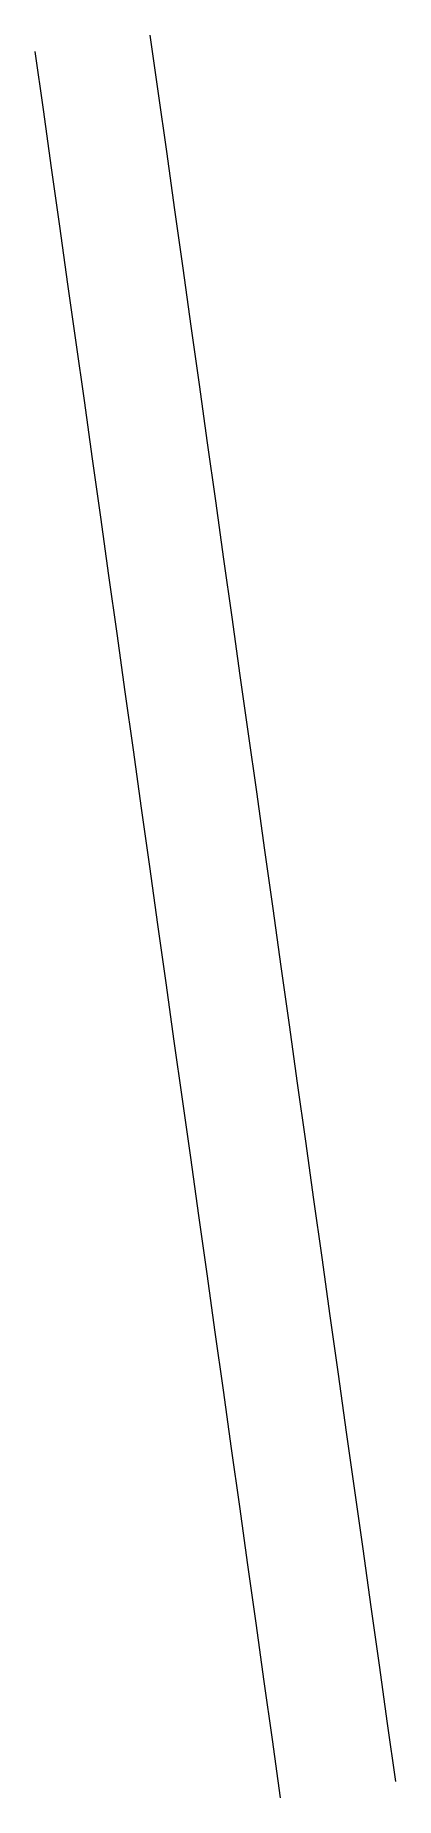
# Model space of a CAD drawing. Extents: x -20.9 to 20.9, y 12.8 to 43.2.
# Drawn here: x -20.95 to -14.74, y 12.84 to 43.17 of the extents above.
import ezdxf

# ---------------------------------------------------------------- set-up
doc = ezdxf.new("R2010")
doc.units = 0
doc.header["$MEASUREMENT"] = 0
doc.layers.add('L160X14', color=210, linetype='CONTINUOUS', lineweight=0)

msp = doc.modelspace()

# ---------------------------------------------------------------- linework, layer by layer
at = {"layer": 'L160X14'}
for p, q in [((-18.827, 42.165, 1), (-18.968, 43.166, 1)), ((-18.827, 42.165, -1), (-18.968, 43.166, -1)), ((-20.807, 41.886, 1), (-20.948, 42.888, 1)), ((-20.807, 41.886, -1), (-20.948, 42.888, -1)), ((-18.686, 41.163, 1), (-18.827, 42.165, 1)), ((-18.686, 41.163, -1), (-18.827, 42.165, -1)), ((-20.667, 40.885, 1), (-20.807, 41.886, 1)), ((-20.667, 40.885, -1), (-20.807, 41.886, -1)), ((-18.545, 40.161, 1), (-18.686, 41.163, 1)), ((-18.545, 40.161, -1), (-18.686, 41.163, -1)), ((-20.526, 39.883, 1), (-20.667, 40.885, 1)), ((-20.526, 39.883, -1), (-20.667, 40.885, -1)), ((-18.404, 39.16, 1), (-18.545, 40.161, 1)), ((-18.404, 39.16, -1), (-18.545, 40.161, -1)), ((-20.385, 38.881, 1), (-20.526, 39.883, 1)), ((-20.385, 38.881, -1), (-20.526, 39.883, -1)), ((-18.264, 38.158, 1), (-18.404, 39.16, 1)), ((-18.264, 38.158, -1), (-18.404, 39.16, -1)), ((-20.244, 37.879, 1), (-20.385, 38.881, 1)), ((-20.244, 37.879, -1), (-20.385, 38.881, -1)), ((-18.123, 37.156, 1), (-18.264, 38.158, 1)), ((-18.123, 37.156, -1), (-18.264, 38.158, -1)), ((-20.103, 36.878, 1), (-20.244, 37.879, 1)), ((-20.103, 36.878, -1), (-20.244, 37.879, -1)), ((-17.982, 36.154, 1), (-18.123, 37.156, 1)), ((-17.982, 36.154, -1), (-18.123, 37.156, -1)), ((-19.963, 35.876, 1), (-20.103, 36.878, 1)), ((-19.963, 35.876, -1), (-20.103, 36.878, -1)), ((-17.841, 35.153, 1), (-17.982, 36.154, 1)), ((-17.841, 35.153, -1), (-17.982, 36.154, -1)), ((-19.822, 34.874, 1), (-19.963, 35.876, 1)), ((-19.822, 34.874, -1), (-19.963, 35.876, -1)), ((-17.701, 34.151, 1), (-17.841, 35.153, 1)), ((-17.701, 34.151, -1), (-17.841, 35.153, -1)), ((-19.681, 33.872, 1), (-19.822, 34.874, 1)), ((-19.681, 33.872, -1), (-19.822, 34.874, -1)), ((-17.56, 33.15, 1), (-17.701, 34.151, 1)), ((-17.56, 33.15, -1), (-17.701, 34.151, -1)), ((-19.54, 32.871, 1), (-19.681, 33.872, 1)), ((-19.54, 32.871, -1), (-19.681, 33.872, -1)), ((-17.419, 32.148, 1), (-17.56, 33.15, 1)), ((-17.419, 32.148, -1), (-17.56, 33.15, -1)), ((-19.4, 31.869, 1), (-19.54, 32.871, 1)), ((-19.4, 31.869, -1), (-19.54, 32.871, -1)), ((-19.259, 30.868, 1), (-19.4, 31.869, 1)), ((-19.259, 30.868, -1), (-19.4, 31.869, -1)), ((-17.278, 31.146, 1), (-17.419, 32.148, 1)), ((-17.278, 31.146, -1), (-17.419, 32.148, -1)), ((-17.137, 30.144, 1), (-17.278, 31.146, 1)), ((-17.137, 30.144, -1), (-17.278, 31.146, -1)), ((-19.118, 29.866, 1), (-19.259, 30.868, 1)), ((-19.118, 29.866, -1), (-19.259, 30.868, -1)), ((-16.997, 29.143, 1), (-17.137, 30.144, 1)), ((-16.997, 29.143, -1), (-17.137, 30.144, -1)), ((-18.977, 28.864, 1), (-19.118, 29.866, 1)), ((-18.977, 28.864, -1), (-19.118, 29.866, -1)), ((-16.856, 28.141, 1), (-16.997, 29.143, 1)), ((-16.856, 28.141, -1), (-16.997, 29.143, -1)), ((-18.836, 27.863, 1), (-18.977, 28.864, 1)), ((-18.836, 27.863, -1), (-18.977, 28.864, -1)), ((-16.715, 27.139, 1), (-16.856, 28.141, 1)), ((-16.715, 27.139, -1), (-16.856, 28.141, -1)), ((-18.696, 26.861, 1), (-18.836, 27.863, 1)), ((-18.696, 26.861, -1), (-18.836, 27.863, -1)), ((-16.574, 26.137, 1), (-16.715, 27.139, 1)), ((-16.574, 26.137, -1), (-16.715, 27.139, -1)), ((-18.555, 25.859, 1), (-18.696, 26.861, 1)), ((-18.555, 25.859, -1), (-18.696, 26.861, -1)), ((-16.434, 25.136, 1), (-16.574, 26.137, 1)), ((-16.434, 25.136, -1), (-16.574, 26.137, -1)), ((-18.414, 24.857, 1), (-18.555, 25.859, 1)), ((-18.414, 24.857, -1), (-18.555, 25.859, -1)), ((-16.293, 24.134, 1), (-16.434, 25.136, 1)), ((-16.293, 24.134, -1), (-16.434, 25.136, -1)), ((-18.273, 23.856, 1), (-18.414, 24.857, 1)), ((-18.273, 23.856, -1), (-18.414, 24.857, -1)), ((-16.152, 23.132, 1), (-16.293, 24.134, 1)), ((-16.152, 23.132, -1), (-16.293, 24.134, -1)), ((-18.133, 22.854, 1), (-18.273, 23.856, 1)), ((-18.133, 22.854, -1), (-18.273, 23.856, -1)), ((-16.011, 22.131, 1), (-16.152, 23.132, 1)), ((-16.011, 22.131, -1), (-16.152, 23.132, -1)), ((-17.992, 21.852, 1), (-18.133, 22.854, 1)), ((-17.992, 21.852, -1), (-18.133, 22.854, -1)), ((-17.851, 20.851, 1), (-17.992, 21.852, 1)), ((-17.851, 20.851, -1), (-17.992, 21.852, -1)), ((-15.87, 21.129, 1), (-16.011, 22.131, 1)), ((-15.87, 21.129, -1), (-16.011, 22.131, -1)), ((-15.73, 20.128, 1), (-15.87, 21.129, 1)), ((-15.73, 20.128, -1), (-15.87, 21.129, -1)), ((-17.71, 19.849, 1), (-17.851, 20.851, 1)), ((-17.71, 19.849, -1), (-17.851, 20.851, -1)), ((-15.589, 19.126, 1), (-15.73, 20.128, 1)), ((-15.589, 19.126, -1), (-15.73, 20.128, -1)), ((-17.569, 18.847, 1), (-17.71, 19.849, 1)), ((-17.569, 18.847, -1), (-17.71, 19.849, -1)), ((-15.448, 18.124, 1), (-15.589, 19.126, 1)), ((-15.448, 18.124, -1), (-15.589, 19.126, -1)), ((-17.429, 17.846, 1), (-17.569, 18.847, 1)), ((-17.429, 17.846, -1), (-17.569, 18.847, -1)), ((-15.307, 17.122, 1), (-15.448, 18.124, 1)), ((-15.307, 17.122, -1), (-15.448, 18.124, -1)), ((-17.288, 16.844, 1), (-17.429, 17.846, 1)), ((-17.288, 16.844, -1), (-17.429, 17.846, -1)), ((-15.167, 16.121, 1), (-15.307, 17.122, 1)), ((-15.167, 16.121, -1), (-15.307, 17.122, -1)), ((-17.147, 15.842, 1), (-17.288, 16.844, 1)), ((-17.147, 15.842, -1), (-17.288, 16.844, -1)), ((-15.026, 15.119, 1), (-15.167, 16.121, 1)), ((-15.026, 15.119, -1), (-15.167, 16.121, -1)), ((-17.006, 14.84, 1), (-17.147, 15.842, 1)), ((-17.006, 14.84, -1), (-17.147, 15.842, -1)), ((-14.885, 14.117, 1), (-15.026, 15.119, 1)), ((-14.885, 14.117, -1), (-15.026, 15.119, -1)), ((-16.866, 13.839, 1), (-17.006, 14.84, 1)), ((-16.866, 13.839, -1), (-17.006, 14.84, -1)), ((-14.744, 13.115, 1), (-14.885, 14.117, 1)), ((-14.744, 13.115, -1), (-14.885, 14.117, -1)), ((-16.725, 12.837, 1), (-16.866, 13.839, 1)), ((-16.725, 12.837, -1), (-16.866, 13.839, -1))]:
    msp.add_line(p, q, dxfattribs=at)

doc.saveas('drawing.dxf')
